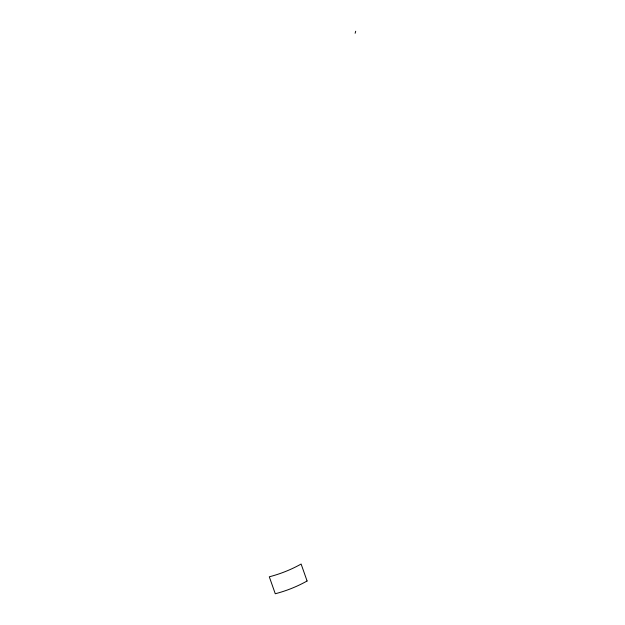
<?xml version="1.0" encoding="UTF-8"?>
<svg xmlns="http://www.w3.org/2000/svg" width="625" height="625" viewBox="0 0 625 625"><rect width="100%" height="100%" fill="white"/><g stroke="black" fill="none" stroke-linecap="round" stroke-linejoin="round"><path stroke-width="0.94" d="M355.133 33.281L355.703 31.25M307.086 580.992L301.117 564.039A66.422 32.406 -19.4 0 1 269.297 576.797L275.266 593.75A66.422 32.406 -19.4 0 0 307.086 580.992"/></g></svg>
